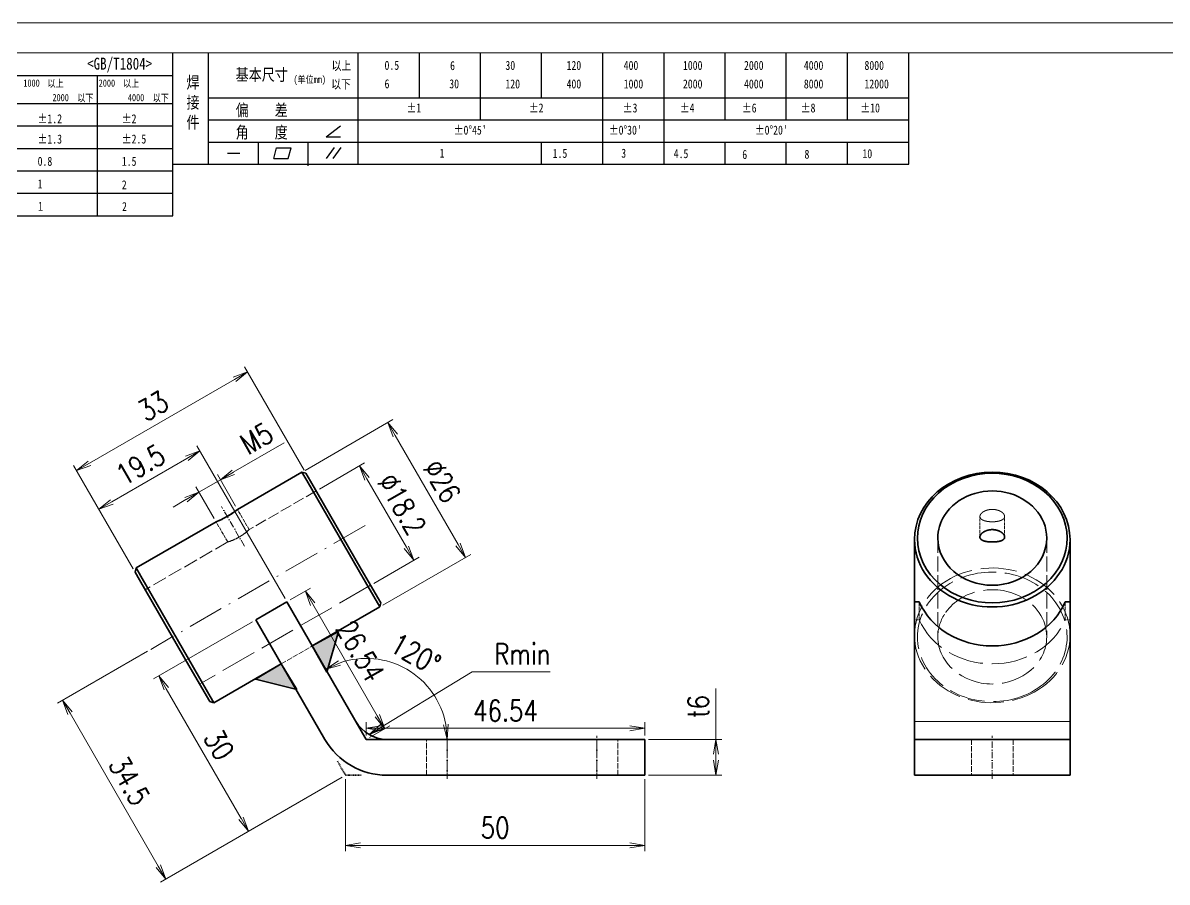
# Model space of a CAD drawing. Header units: millimetres. Extents: x 1333 to 359964, y -52803 to -5704.
# Drawn here: x 170774.7 to 170965.9, y -26248.1 to -26104.5 of the extents above; entities that cross this region are included whole.
import ezdxf

# ---------------------------------------------------------------- set-up
doc = ezdxf.new("R2010")
doc.units = ezdxf.units.MM
doc.header["$LTSCALE"] = 0.5
for name, pattern in [('AM_ISO02W050x2', [3.75, 3, -0.75]), ('AM_ISO08W050x2', [9, 6, -0.75, 1.5, -0.75]), ('DASHDOT', [18.5, 12, -3, 0.5, -3]), ('DASHED', [15, 12, -3]), ('DIVIDE', [1.25, 0.5, -0.25, 0, -0.25, 0, -0.25])]:
    doc.linetypes.add(name, pattern=pattern)
for name, color, linetype, lineweight in [('中心线', 2, 'AM_ISO08W050x2', 18), ('图框', 7, 'Continuous', 18), ('标注线', 3, 'Continuous', 18), ('粗实线', 7, 'Continuous', 35), ('虚线', 1, 'AM_ISO02W050x2', 18)]:
    doc.layers.add(name, color=color, linetype=linetype, lineweight=lineweight)
doc.layers.add('图\\M+19E79\\M+195B6\\M+18E9A', color=7, linetype='Continuous')
doc.layers.add('打印-禁用', color=7, linetype='Continuous', lineweight=15, plot=False)
doc.styles.add('DIM', font='romans.shx', dxfattribs={"width": 0.8, "bigfont": 'bigfont.shx'})
doc.styles.add('国标', font='simfang.ttf', dxfattribs={"width": 0.8})
doc.dimstyles.new('DEH 1-1', dxfattribs={"dimtxt": 3.5, "dimasz": 2.5, "dimexe": 1, "dimexo": 0.625, "dimgap": 1.2, "dimtad": 1, "dimtoh": 1, "dimdsep": 46, "dimtxsty": 'DIM', "dimblk": 'OPEN', "dimcen": 0, "dimclrd": 8, "dimclre": 8, "dimclrt": 2, "dimazin": 2, "dimtfac": 0.5, "dimtmove": 0, "dimatfit": 3, "dimldrblk": 'OPEN', "dimfxl": 0, "dimtolj": 2, "dimlwd": 18, "dimlwe": 18, "dimarcsym": 0})
doc.dimstyles.new('DEH 1-1$0', dxfattribs={"dimtxt": 3.5, "dimasz": 2.5, "dimexe": 1, "dimexo": 0.625, "dimgap": 1.2, "dimtad": 1, "dimzin": 9, "dimdsep": 46, "dimtxsty": 'DIM', "dimblk": 'OPEN', "dimcen": 0, "dimclrd": 8, "dimclre": 8, "dimclrt": 2, "dimazin": 2, "dimtfac": 0.5, "dimtmove": 0, "dimatfit": 3, "dimldrblk": 'OPEN', "dimfxl": 0, "dimtolj": 2, "dimlwd": 18, "dimlwe": 18, "dimarcsym": 0})

# ---------------------------------------------------------------- blocks, each defined once
blk = doc.blocks.new('GZDEH零件A3图框V01版')
at = {"layer": '图\\M+19E79\\M+195B6\\M+18E9A', "color": 9}
for p, q in [((2990.09, -1581.67), (2990.09, -1554.46)), ((2996.09, -1573.08), (2996.09, -1554.46)), ((3021.09, -1561.98), (3021.09, -1554.46)), ((3031.31, -1561.98), (3031.31, -1554.46)), ((3041.53, -1561.98), (3041.53, -1554.46)), ((3051.75, -1561.98), (3051.75, -1554.46)), ((3061.98, -1561.98), (3061.98, -1554.46)), ((3072.2, -1561.98), (3072.2, -1554.46)), ((3082.42, -1561.98), (3082.42, -1554.46)), ((3092.64, -1561.98), (3092.64, -1554.46)), ((3102.86, -1561.98), (3102.86, -1554.46)), ((3113.09, -1573.08), (3113.09, -1554.46)), ((2899.37, -1558.24), (2990.09, -1558.24)), ((2977.49, -1581.67), (2977.49, -1558.24)), ((2996.09, -1561.98), (3113.09, -1561.98)), ((3021.09, -1573.08), (3021.09, -1561.98)), ((3041.53, -1565.68), (3041.53, -1561.98)), ((3061.98, -1573.08), (3061.98, -1561.98)), ((3072.2, -1573.08), (3072.2, -1561.98)), ((3082.42, -1565.68), (3082.42, -1561.98)), ((3092.64, -1565.68), (3092.64, -1561.98)), ((3102.86, -1565.68), (3102.86, -1561.98)), ((2882.49, -1562.92), (2990.09, -1562.92)), ((2996.09, -1565.68), (3113.09, -1565.68)), ((2882.49, -1566.67), (2990.09, -1566.67)), ((3015.75, -1568.51), (3018.15, -1566.66)), ((2996.09, -1569.38), (3113.09, -1569.38)), ((3004.42, -1573.08), (3004.42, -1569.38)), ((3012.75, -1573.08), (3012.75, -1569.38)), ((3015.75, -1568.51), (3018.15, -1568.51)), ((3051.75, -1573.08), (3051.75, -1569.38)), ((3082.42, -1573.08), (3082.42, -1569.48)), ((3092.64, -1573.08), (3092.64, -1569.38)), ((3102.86, -1573.08), (3102.86, -1569.38)), ((2882.49, -1570.42), (2990.09, -1570.42)), ((2999.26, -1571.23), (3001.32, -1571.23)), ((3006.97, -1572.12), (3007.45, -1570.33)), ((3007.45, -1570.33), (3009.86, -1570.33)), ((3009.39, -1572.12), (3009.86, -1570.33)), ((3015.81, -1572.12), (3017.15, -1570.26)), ((3016.89, -1572.12), (3018.23, -1570.26)), ((2990.09, -1573.08), (3113.09, -1573.08)), ((3006.97, -1572.12), (3009.39, -1572.12)), ((3012.75, -1573.33), (3012.75, -1573.08)), ((2882.49, -1574.17), (2990.09, -1574.17)), ((2882.49, -1577.92), (2990.09, -1577.92)), ((2882.49, -1581.67), (2990.09, -1581.67))]:
    blk.add_line(p, q, dxfattribs=at)
at = {"layer": '图框', "linetype": 'Continuous'}
blk.add_line((3272.49, -1554.46), (2882.49, -1554.46), dxfattribs=at)
at = {"layer": '打印-禁用', "linetype": 'Continuous'}
blk.add_line((3277.49, -1549.46), (2857.49, -1549.46), dxfattribs=at)
at = {"layer": '图\\M+19E79\\M+195B6\\M+18E9A', "color": 9, "style": '国标', "width": 0.8}
for s, height, p in [('<GB/T1804>', 2, (2975.78, -1557.27)), ('以上', 1.5, (3016.64, -1557.33)), ('0.5', 1.5, (3025.49, -1557.3)), ('6', 1.5, (3036.45, -1557.34)), ('30', 1.5, (3045.69, -1557.31)), ('120', 1.5, (3055.91, -1557.31)), ('400', 1.5, (3065.46, -1557.31)), ('1000', 1.5, (3075.36, -1557.31)), ('2000', 1.5, (3085.57, -1557.31)), ('4000', 1.5, (3095.57, -1557.31)), ('8000', 1.5, (3105.7, -1557.31)), ('基本尺寸', 2, (3000.6, -1559.1)), ('以下', 1.5, (3016.58, -1560.43)), ('6', 1.5, (3025.49, -1560.38)), ('30', 1.5, (3036.31, -1560.39)), ('120', 1.5, (3045.69, -1560.41)), ('400', 1.5, (3055.91, -1560.41)), ('1000', 1.5, (3065.46, -1560.41)), ('2000', 1.5, (3075.36, -1560.41)), ('4000', 1.5, (3085.57, -1560.41)), ('8000', 1.5, (3095.57, -1560.41)), ('12000', 1.5, (3105.7, -1560.41)), ('偏    差', 2, (3000.6, -1565.04)), ('±1', 1.5, (3029.16, -1564.42)), ('±2', 1.5, (3049.61, -1564.42)), ('±3', 1.5, (3065.3, -1564.42)), ('±4', 1.5, (3074.85, -1564.42)), ('±6', 1.5, (3085.22, -1564.42)), ('±8', 1.5, (3095.06, -1564.42)), ('±10', 1.5, (3105.02, -1564.42)), ('±1.2', 1.5, (2967.51, -1566.23)), ('±2', 1.5, (2981.58, -1566.23)), ('±1.3', 1.5, (2967.51, -1569.62)), ('±2.5', 1.5, (2981.58, -1569.61)), ('角    度', 2, (3000.6, -1568.74)), ("±0%%D45'", 1.5, (3037.06, -1568.12)), ("±0%%D30'", 1.5, (3062.98, -1568.12)), ("±0%%D20'", 1.5, (3087.38, -1568.12)), ('0.8', 1.5, (2967.51, -1573.33)), ('1.5', 1.5, (2981.58, -1573.34)), ('1', 1.5, (3034.69, -1571.98)), ('1.5', 1.5, (3053.59, -1572.01)), ('3', 1.5, (3065.05, -1571.98)), ('4.5', 1.5, (3073.82, -1572.05)), ('6', 1.5, (3085.28, -1572.19)), ('8', 1.5, (3095.68, -1572.15)), ('10', 1.5, (3105.36, -1572.06)), ('1', 1.5, (2967.51, -1577.12)), ('2', 1.5, (2981.58, -1577.26)), ('1', 1.5, (2967.59, -1580.86)), ('2', 1.5, (2981.62, -1580.89))]:
    blk.add_text(s, height=height, dxfattribs=at).set_placement(p)
at = {"layer": '图\\M+19E79\\M+195B6\\M+18E9A', "color": 9, "lineweight": 15, "style": '国标', "width": 0.8}
for s, p in [('(单位mm)', (3010.27, -1559.51)), ('1000', (2965.12, -1560.11)), ('以上', (2969.16, -1560.16)), ('2000', (2977.72, -1560.11)), ('以上', (2981.8, -1560.16)), ('2000', (2969.99, -1562.54)), ('以下', (2974.14, -1562.59)), ('4000', (2982.59, -1562.54)), ('以下', (2986.74, -1562.59))]:
    blk.add_text(s, height=1.2, dxfattribs=at).set_placement(p)
at = {"layer": '图\\M+19E79\\M+195B6\\M+18E9A', "color": 9, "insert": (2992.39, -1558.41), "char_height": 2, "width": 3.1877, "attachment_point": 1, "style": '国标'}
blk.add_mtext('焊\\P接\\P件', dxfattribs=at)
blk = doc.blocks.new('DEH A3')
at = {"layer": '图框'}
blk.add_blockref('GZDEH零件A3图框V01版', (-2857.49, 1846.46), dxfattribs=at)
blk = doc.blocks.new('_Open')
at = {"color": 0, "linetype": 'ByBlock', "lineweight": -2}
for p, q in [((-1, 0.167), (0, 0)), ((-1, -0.167), (0, 0)), ((0, 0), (-1, 0))]:
    blk.add_line(p, q, dxfattribs=at)
blk = doc.blocks.new('*D200')
at = {"layer": 'Defpoints', "color": 0, "transparency": 16777216}
for p in [(170828.62, -26230.25), (170878.62, -26230.25), (170878.62, -26241.96)]:
    blk.add_point(p, dxfattribs=at)
at = {"layer": '标注线', "color": 8, "lineweight": 18, "transparency": 16777216}
for p, q in [((170828.62, -26230.88), (170828.62, -26242.96)), ((170878.62, -26230.88), (170878.62, -26242.96)), ((170831.12, -26241.96), (170876.12, -26241.96))]:
    blk.add_line(p, q, dxfattribs=at)
at = {"layer": '标注线', "color": 8, "lineweight": 18, "transparency": 16777216, "xscale": 2.5, "yscale": 2.5, "zscale": 2.5, "rotation": 180}
blk.add_blockref('_Open', (170828.62, -26241.96), dxfattribs=at)
at = {"layer": '标注线', "color": 8, "lineweight": 18, "transparency": 16777216, "xscale": 2.5, "yscale": 2.5, "zscale": 2.5}
blk.add_blockref('_Open', (170878.62, -26241.96), dxfattribs=at)
at = {"layer": '标注线', "color": 2, "transparency": 16777216, "insert": (170853.62, -26239.01), "char_height": 3.5, "attachment_point": 5, "style": 'DIM'}
blk.add_mtext('\\A2;50', dxfattribs=at)
blk = doc.blocks.new('*D201')
at = {"layer": 'Defpoints', "color": 0, "transparency": 16777216}
for p in [(170878.62, -26224.25), (170890.52, -26224.25), (170878.62, -26230.25)]:
    blk.add_point(p, dxfattribs=at)
at = {"layer": '标注线', "color": 8, "lineweight": 18, "transparency": 16777216}
for p, q in [((170890.52, -26224.25), (170890.52, -26215.75)), ((170879.25, -26224.25), (170891.52, -26224.25)), ((170890.52, -26227.75), (170890.52, -26226.75)), ((170879.25, -26230.25), (170891.52, -26230.25))]:
    blk.add_line(p, q, dxfattribs=at)
at = {"layer": '标注线', "color": 8, "lineweight": 18, "transparency": 16777216, "xscale": 2.5, "yscale": 2.5, "zscale": 2.5}
for p, rotation in [((170890.52, -26224.25), 90), ((170890.52, -26230.25), 270)]:
    blk.add_blockref('_Open', p, dxfattribs=dict(at, rotation=rotation))
at = {"layer": '标注线', "color": 2, "transparency": 16777216, "insert": (170887.57, -26218.75), "char_height": 3.5, "attachment_point": 5, "rotation": 90, "style": 'DIM'}
blk.add_mtext('\\A2;t6', dxfattribs=at)
blk = doc.blocks.new('*D202')
at = {"layer": 'Defpoints', "color": 0, "transparency": 16777216}
for p in [(170813.62, -26204.27), (170828.62, -26230.25), (170812.41, -26239.61)]:
    blk.add_point(p, dxfattribs=at)
at = {"layer": '标注线', "color": 8, "lineweight": 18, "transparency": 16777216}
for p, q in [((170813.08, -26204.59), (170796.55, -26214.13)), ((170798.66, -26215.8), (170811.16, -26237.45)), ((170828.08, -26230.57), (170811.55, -26240.11))]:
    blk.add_line(p, q, dxfattribs=at)
at = {"layer": '标注线', "color": 8, "lineweight": 18, "transparency": 16777216, "xscale": 2.5, "yscale": 2.5, "zscale": 2.5}
for p, rotation in [((170797.41, -26213.63), 119.9999970793733), ((170812.41, -26239.61), 299.9999970793734)]:
    blk.add_blockref('_Open', p, dxfattribs=dict(at, rotation=rotation))
at = {"layer": '标注线', "color": 2, "transparency": 16777216, "insert": (170807.47, -26225.15), "char_height": 3.5, "attachment_point": 5, "rotation": 300, "style": 'DIM'}
blk.add_mtext('\\A2;30', dxfattribs=at)
blk = doc.blocks.new('*D203')
at = {"layer": 'Defpoints', "color": 0, "transparency": 16777216}
for p in [(170818.82, -26201.27), (170842.44, -26215.56), (170830.35, -26221.25), (170835.55, -26224.25), (170878.62, -26224.25)]:
    blk.add_point(p, dxfattribs=at)
at = {"layer": '标注线', "color": 8, "lineweight": 18, "transparency": 16777216}
blk.add_arc((170832.09, -26224.25), 13.52, 10.6086, 109.3914, dxfattribs=at)
at = {"layer": '标注线', "color": 8, "lineweight": 18, "transparency": 16777216, "xscale": 2.5, "yscale": 2.5, "zscale": 2.5}
for p, rotation in [((170825.33, -26212.54), 204.6956796235806), ((170845.61, -26224.25), 275.3043138900802)]:
    blk.add_blockref('_Open', p, dxfattribs=dict(at, rotation=rotation))
at = {"layer": '标注线', "color": 2, "transparency": 16777216, "insert": (170840.32, -26209.99), "char_height": 3.5, "attachment_point": 5, "rotation": 330, "style": 'DIM'}
blk.add_mtext('\\A2;120\\M+1818B', dxfattribs=at)
blk = doc.blocks.new('*D204')
at = {"layer": 'Defpoints', "color": 0, "transparency": 16777216}
for p in [(170787.38, -26185.82), (170793.43, -26196.3), (170818.82, -26201.27)]:
    blk.add_point(p, dxfattribs=at)
at = {"layer": '标注线', "color": 8, "lineweight": 18, "transparency": 16777216}
for p, q in [((170818.51, -26200.73), (170803.77, -26175.21)), ((170802.1, -26177.32), (170789.55, -26184.57)), ((170793.12, -26195.76), (170786.88, -26184.96))]:
    blk.add_line(p, q, dxfattribs=at)
at = {"layer": '标注线', "color": 8, "lineweight": 18, "transparency": 16777216, "xscale": 2.5, "yscale": 2.5, "zscale": 2.5}
for p, rotation in [((170804.27, -26176.07), 30.0000000000624), ((170787.38, -26185.82), 210.0000000000624)]:
    blk.add_blockref('_Open', p, dxfattribs=dict(at, rotation=rotation))
at = {"layer": '标注线', "color": 2, "transparency": 16777216, "insert": (170794.35, -26178.39), "char_height": 3.5, "attachment_point": 5, "rotation": 30, "style": 'DIM'}
blk.add_mtext('\\A2;19.5', dxfattribs=at)
blk = doc.blocks.new('*D205')
at = {"layer": 'Defpoints', "color": 0, "transparency": 16777216}
for p in [(170812.23, -26162.86), (170822.01, -26179.8), (170793.43, -26196.3)]:
    blk.add_point(p, dxfattribs=at)
at = {"layer": '标注线', "color": 8, "lineweight": 18, "transparency": 16777216}
for p, q in [((170821.7, -26179.26), (170811.73, -26162)), ((170785.82, -26178.11), (170810.07, -26164.11)), ((170793.12, -26195.76), (170783.15, -26178.5))]:
    blk.add_line(p, q, dxfattribs=at)
at = {"layer": '标注线', "color": 8, "lineweight": 18, "transparency": 16777216, "xscale": 2.5, "yscale": 2.5, "zscale": 2.5}
for p, rotation in [((170812.23, -26162.86), 30.00000000006241), ((170783.65, -26179.36), 210.0000000000624)]:
    blk.add_blockref('_Open', p, dxfattribs=dict(at, rotation=rotation))
at = {"layer": '标注线', "color": 2, "transparency": 16777216, "insert": (170796.47, -26168.56), "char_height": 3.5, "attachment_point": 5, "rotation": 30, "style": 'DIM'}
blk.add_mtext('\\A2;33', dxfattribs=at)
blk = doc.blocks.new('*D206')
at = {"layer": 'Defpoints', "color": 0, "transparency": 16777216}
for p in [(170807.7, -26180.88), (170810.56, -26185.83), (170806.98, -26187.9)]:
    blk.add_point(p, dxfattribs=at)
at = {"layer": '标注线', "color": 8, "lineweight": 18, "transparency": 16777216}
for p, q in [((170809.86, -26179.63), (170818.38, -26174.71)), ((170810.25, -26185.29), (170807.2, -26180.01)), ((170806.67, -26187.36), (170803.62, -26182.08)), ((170804.12, -26182.94), (170807.7, -26180.88)), ((170801.95, -26184.19), (170799.79, -26185.44))]:
    blk.add_line(p, q, dxfattribs=at)
at = {"layer": '标注线', "color": 8, "lineweight": 18, "transparency": 16777216, "xscale": 2.5, "yscale": 2.5, "zscale": 2.5}
for p, rotation in [((170807.7, -26180.88), 210.0000000000624), ((170804.12, -26182.94), 30.0000000000624)]:
    blk.add_blockref('_Open', p, dxfattribs=dict(at, rotation=rotation))
at = {"layer": '标注线', "color": 2, "transparency": 16777216, "insert": (170813.73, -26173.99), "char_height": 3.5, "attachment_point": 5, "rotation": 30, "style": 'DIM'}
blk.add_mtext('\\A2;M5', dxfattribs=at)
blk = doc.blocks.new('*D207')
at = {"layer": 'Defpoints', "color": 0, "transparency": 16777216}
for p in [(170796.07, -26209.21), (170828.62, -26230.25), (170798.57, -26247.6)]:
    blk.add_point(p, dxfattribs=at)
at = {"layer": '标注线', "color": 8, "lineweight": 18, "transparency": 16777216}
for p, q in [((170795.52, -26209.53), (170780.46, -26218.22)), ((170782.57, -26219.89), (170797.32, -26245.44)), ((170828.08, -26230.57), (170797.71, -26248.1))]:
    blk.add_line(p, q, dxfattribs=at)
at = {"layer": '标注线', "color": 8, "lineweight": 18, "transparency": 16777216, "xscale": 2.5, "yscale": 2.5, "zscale": 2.5}
for p, rotation in [((170781.32, -26217.72), 120.0000000000625), ((170798.57, -26247.6), 300.0000000000625)]:
    blk.add_blockref('_Open', p, dxfattribs=dict(at, rotation=rotation))
at = {"layer": '标注线', "color": 2, "transparency": 16777216, "insert": (170792.5, -26231.19), "char_height": 3.5, "attachment_point": 5, "rotation": 300, "style": 'DIM'}
blk.add_mtext('\\A2;34.5', dxfattribs=at)
blk = doc.blocks.new('*D208')
at = {"layer": 'Defpoints', "color": 0, "transparency": 16777216}
for p in [(170835.67, -26171.33), (170821.33, -26179.62), (170834.33, -26202.13)]:
    blk.add_point(p, dxfattribs=at)
at = {"layer": '标注线', "color": 8, "lineweight": 18, "transparency": 16777216}
for p, q in [((170821.87, -26179.31), (170836.54, -26170.83)), ((170847.42, -26191.69), (170836.92, -26173.5)), ((170834.87, -26201.82), (170849.54, -26193.35))]:
    blk.add_line(p, q, dxfattribs=at)
at = {"layer": '标注线', "color": 8, "lineweight": 18, "transparency": 16777216, "xscale": 2.5, "yscale": 2.5, "zscale": 2.5}
for p, rotation in [((170835.67, -26171.33), 120.0000000000625), ((170848.67, -26193.85), 300.0000000000625)]:
    blk.add_blockref('_Open', p, dxfattribs=dict(at, rotation=rotation))
at = {"layer": '标注线', "color": 2, "transparency": 16777216, "insert": (170844.73, -26181.12), "char_height": 3.5, "attachment_point": 5, "rotation": 300, "style": 'DIM'}
blk.add_mtext('\\A2;%%c26', dxfattribs=at)
blk = doc.blocks.new('*D209')
at = {"layer": 'Defpoints', "color": 0, "transparency": 16777216}
for p in [(170830.94, -26178.57), (170823.71, -26182.75), (170832.81, -26198.51)]:
    blk.add_point(p, dxfattribs=at)
at = {"layer": '标注线', "color": 8, "lineweight": 18, "transparency": 16777216}
for p, q in [((170824.25, -26182.43), (170831.8, -26178.07)), ((170838.79, -26192.17), (170832.19, -26180.74)), ((170833.35, -26198.19), (170840.9, -26193.83))]:
    blk.add_line(p, q, dxfattribs=at)
at = {"layer": '标注线', "color": 8, "lineweight": 18, "transparency": 16777216, "xscale": 2.5, "yscale": 2.5, "zscale": 2.5}
for p, rotation in [((170830.94, -26178.57), 120.0000000000625), ((170840.04, -26194.33), 300.0000000000625)]:
    blk.add_blockref('_Open', p, dxfattribs=dict(at, rotation=rotation))
at = {"layer": '标注线', "color": 2, "transparency": 16777216, "insert": (170838.04, -26184.98), "char_height": 3.5, "attachment_point": 5, "rotation": 300, "style": 'DIM'}
blk.add_mtext('\\A2;%%c18.2', dxfattribs=at)
blk = doc.blocks.new('WELDING_5')
at = {"layer": '粗实线'}
blk.add_hatch(color=256, dxfattribs=at).paths.add_polyline_path([(0, 5), (0, 0), (5, 0)])
for q in [(0, 5), (5, 0)]:
    blk.add_line((0, 0), q, dxfattribs=at)
blk.add_lwpolyline([(0, 5), (5, 0)], dxfattribs=at)
blk = doc.blocks.new('*D484')
at = {"layer": 'Defpoints', "color": 0, "transparency": 16777216}
for p in [(170878.62, -26222.4), (170832.09, -26224.25), (170878.62, -26224.25)]:
    blk.add_point(p, dxfattribs=at)
at = {"layer": '标注线', "color": 8, "lineweight": 18, "transparency": 16777216}
for p, q in [((170832.09, -26223.63), (170832.09, -26221.4)), ((170834.59, -26222.4), (170876.12, -26222.4)), ((170878.62, -26223.63), (170878.62, -26221.4))]:
    blk.add_line(p, q, dxfattribs=at)
at = {"layer": '标注线', "color": 8, "lineweight": 18, "transparency": 16777216, "xscale": 2.5, "yscale": 2.5, "zscale": 2.5, "rotation": 180}
blk.add_blockref('_Open', (170832.09, -26222.4), dxfattribs=at)
at = {"layer": '标注线', "color": 8, "lineweight": 18, "transparency": 16777216, "xscale": 2.5, "yscale": 2.5, "zscale": 2.5}
blk.add_blockref('_Open', (170878.62, -26222.4), dxfattribs=at)
at = {"layer": '标注线', "color": 2, "transparency": 16777216, "insert": (170855.35, -26219.45), "char_height": 3.5, "attachment_point": 5, "style": 'DIM'}
blk.add_mtext('\\A2;46.54', dxfattribs=at)
blk = doc.blocks.new('*D485')
at = {"layer": 'Defpoints', "color": 0, "transparency": 16777216}
for p in [(170821.9, -26199.49), (170818.82, -26201.27), (170832.09, -26224.25)]:
    blk.add_point(p, dxfattribs=at)
at = {"layer": '标注线', "color": 8, "lineweight": 18, "transparency": 16777216}
for p, q in [((170819.36, -26200.96), (170822.77, -26198.99)), ((170833.92, -26220.31), (170823.15, -26201.66)), ((170832.63, -26223.94), (170836.03, -26221.97))]:
    blk.add_line(p, q, dxfattribs=at)
at = {"layer": '标注线', "color": 8, "lineweight": 18, "transparency": 16777216, "xscale": 2.5, "yscale": 2.5, "zscale": 2.5}
for p, rotation in [((170821.9, -26199.49), 119.9999970706537), ((170835.17, -26222.47), 299.9999970706538)]:
    blk.add_blockref('_Open', p, dxfattribs=dict(at, rotation=rotation))
at = {"layer": '标注线', "color": 2, "transparency": 16777216, "insert": (170831.09, -26209.51), "char_height": 3.5, "attachment_point": 5, "rotation": 300, "style": 'DIM'}
blk.add_mtext('\\A2;26.54', dxfattribs=at)

msp = doc.modelspace()

# ---------------------------------------------------------------- linework, layer by layer
at = {"color": 7, "lineweight": 13}
msp.add_line((170923.71, -26221.254), (170949.71, -26221.254), dxfattribs=at)
at = {"layer": '中心线', "linetype": 'DASHDOT', "lineweight": 13, "ltscale": 0.191242}
msp.add_line((170811.721, -26191.98), (170807.896, -26185.355), dxfattribs=at)
at = {"layer": '中心线', "linetype": 'DASHDOT', "lineweight": 13}
msp.add_line((170831.874, -26188.54), (170796.066, -26209.213), dxfattribs=at)
at = {"layer": '中心线', "linetype": 'DASHDOT', "lineweight": 13, "ltscale": 0.18}
for p, q in [((170845.622, -26230.854), (170845.622, -26223.654)), ((170870.622, -26230.854), (170870.622, -26223.654)), ((170936.71, -26230.854), (170936.71, -26223.654))]:
    msp.add_line(p, q, dxfattribs=at)
at = {"layer": '粗实线', "lineweight": 35, "ltscale": 0.310815}
msp.add_line((170810.559, -26185.834), (170821.326, -26179.618), dxfattribs=at)
at = {"layer": '粗实线', "lineweight": 35, "ltscale": 0.039786}
for p, q in [((170822.122, -26180.996), (170821.326, -26179.618)), ((170794.409, -26196.996), (170793.614, -26195.618))]:
    msp.add_line(p, q, dxfattribs=at)
at = {"layer": '粗实线', "lineweight": 35, "ltscale": 0.017678}
for p, q in [((170822.009, -26179.801), (170821.326, -26179.618)), ((170793.431, -26196.301), (170793.614, -26195.618))]:
    msp.add_line(p, q, dxfattribs=at)
at = {"layer": '粗实线', "lineweight": 35, "ltscale": 0.038254}
for p, q in [((170822.009, -26179.801), (170822.775, -26181.126)), ((170793.431, -26196.301), (170794.196, -26197.626))]:
    msp.add_line(p, q, dxfattribs=at)
at = {"layer": '粗实线', "lineweight": 35, "ltscale": 0.441028}
for p, q in [((170830.943, -26196.274), (170822.122, -26180.996)), ((170803.23, -26212.274), (170794.409, -26196.996))]:
    msp.add_line(p, q, dxfattribs=at)
at = {"layer": '粗实线', "lineweight": 35, "ltscale": 0.424065}
for p, q in [((170822.775, -26181.126), (170831.256, -26195.816)), ((170794.196, -26197.626), (170802.677, -26212.316))]:
    msp.add_line(p, q, dxfattribs=at)
at = {"layer": '粗实线', "lineweight": 35, "ltscale": 0.000535546}
msp.add_line((170810.359, -26185.994), (170810.342, -26186.007), dxfattribs=at)
at = {"layer": '粗实线', "lineweight": 35, "ltscale": 0.385835}
msp.add_line((170793.614, -26195.618), (170806.979, -26187.901), dxfattribs=at)
at = {"layer": '粗实线', "lineweight": 35, "ltscale": 0.006396}
msp.add_line((170806.979, -26187.901), (170807.217, -26187.808), dxfattribs=at)
at = {"layer": '粗实线', "lineweight": 35, "ltscale": 0.4}
msp.add_line((170923.71, -26206.877), (170923.71, -26190.877), dxfattribs=at)
at = {"layer": '粗实线', "lineweight": 35, "ltscale": 0.259931}
msp.add_line((170949.71, -26201.273), (170949.71, -26190.876), dxfattribs=at)
at = {"layer": '粗实线', "lineweight": 35, "ltscale": 0.169187}
for p, q in [((170834.326, -26202.135), (170830.943, -26196.274)), ((170806.614, -26218.135), (170803.23, -26212.274))]:
    msp.add_line(p, q, dxfattribs=at)
at = {"layer": '粗实线', "lineweight": 35, "ltscale": 0.162682}
for p, q in [((170831.256, -26195.816), (170834.509, -26201.452)), ((170802.677, -26212.316), (170805.931, -26217.952))]:
    msp.add_line(p, q, dxfattribs=at)
at = {"layer": '粗实线', "lineweight": 35, "ltscale": 0.15}
for p, q in [((170813.622, -26204.273), (170818.818, -26201.273)), ((170878.622, -26224.254), (170878.622, -26230.254)), ((170923.71, -26224.254), (170923.71, -26230.254)), ((170949.71, -26224.254), (170949.71, -26230.254))]:
    msp.add_line(p, q, dxfattribs=at)
at = {"layer": '粗实线', "lineweight": 35}
for p, q in [((170832.086, -26224.254), (170818.818, -26201.273)), ((170825.158, -26224.254), (170813.622, -26204.273)), ((170832.086, -26224.254), (170878.622, -26224.254)), ((170949.71, -26224.254), (170923.71, -26224.254)), ((170878.622, -26230.254), (170835.55, -26230.254)), ((170949.71, -26230.254), (170923.71, -26230.254))]:
    msp.add_line(p, q, dxfattribs=at)
at = {"layer": '粗实线', "lineweight": 35, "ltscale": 0.017676}
for p, q in [((170834.509, -26201.452), (170834.326, -26202.135)), ((170805.931, -26217.952), (170806.614, -26218.135))]:
    msp.add_line(p, q, dxfattribs=at)
at = {"layer": '粗实线', "lineweight": 35, "ltscale": 0.020094}
for p, q in [((170923.71, -26201.273), (170924.513, -26201.273)), ((170948.906, -26201.273), (170949.71, -26201.273))]:
    msp.add_line(p, q, dxfattribs=at)
at = {"layer": '粗实线', "lineweight": 35, "ltscale": 0.499519}
for p, q in [((170923.71, -26221.254), (170923.71, -26201.273)), ((170949.71, -26201.273), (170949.71, -26221.254))]:
    msp.add_line(p, q, dxfattribs=at)
at = {"layer": '粗实线', "lineweight": 35, "ltscale": 0.32499}
msp.add_line((170823.068, -26208.635), (170834.326, -26202.135), dxfattribs=at)
at = {"layer": '粗实线', "lineweight": 35, "ltscale": 0.32501}
msp.add_line((170806.614, -26218.135), (170817.872, -26211.635), dxfattribs=at)
at = {"layer": '粗实线', "lineweight": 35, "ltscale": 0.075}
for p, q in [((170923.71, -26224.254), (170923.71, -26221.254)), ((170949.71, -26224.254), (170949.71, -26221.254))]:
    msp.add_line(p, q, dxfattribs=at)
at = {"layer": '粗实线', "color": 2, "linetype": 'DIVIDE', "ltscale": 0.508}
for p, q in [((170827.271, -26227.914), (170828.622, -26230.254)), ((170828.622, -26230.254), (170831.324, -26230.254))]:
    msp.add_line(p, q, dxfattribs=at)
at = {"layer": '粗实线', "lineweight": 35}
for centre, radius, start, end in [((170802.068, -26175.366), 13.479, 304.43826, 309.04497), ((170802.366, -26175.775), 12.974, 291.95841, 304.37657), ((170802.103, -26175.184), 13.621, 292.08403, 295.35861), ((170802.296, -26175.674), 13.096, 300.08814, 304.51803), ((170835.55, -26218.254), 6, 210, 270), ((170835.55, -26218.254), 12, 210, 270)]:
    msp.add_arc(centre, radius, start, end, dxfattribs=at)
for centre, major_axis, start_param, end_param in [((170936.71, -26190.626), (12.5, 0), 3.6415927, 9.924778), ((170936.71, -26190.876), (13, 0), 0.0000291, 3.1416217), ((170936.71, -26190.626), (9.1, 0), 6.2831562, 8.924778), ((170936.71, -26190.626), (9.1, 0), 2.6415927, 3.1415636), ((170936.71, -26190.876), (13, 0), 3.1416217, 6.2832144), ((170936.71, -26190.626), (9.1, 0), 3.1415636, 6.2831562), ((170936.71, -26197.376), (13, 0), 3.495061, 5.9297169)]:
    msp.add_ellipse(centre, major_axis=major_axis, ratio=0.8660254, start_param=start_param, end_param=end_param, dxfattribs=at)
for points in [[(170934.643, -26190.451), (170934.643, -26190.346), (170934.67, -26190.235), (170934.723, -26190.123), (170934.8, -26190.013), (170934.896, -26189.908)], [(170938.777, -26190.451), (170938.777, -26190.555), (170938.751, -26190.655), (170938.698, -26190.746), (170938.621, -26190.827), (170938.523, -26190.899)]]:
    msp.add_open_spline(points, degree=5, dxfattribs=at)
for points, knots in [([(170934.896, -26189.908), (170935.057, -26189.732), (170935.274, -26189.57), (170935.532, -26189.434), (170936.115, -26189.229), (170936.759, -26189.185), (170937.09, -26189.209), (170937.409, -26189.278), (170937.701, -26189.385)], [0, 0, 0, 0, 0, 0, 2.7357577, 2.7357577, 2.7357577, 5.6120244, 5.6120244, 5.6120244, 5.6120244, 5.6120244, 5.6120244]), ([(170937.701, -26189.385), (170937.963, -26189.482), (170938.203, -26189.609), (170938.411, -26189.763), (170938.635, -26190.001), (170938.745, -26190.248), (170938.766, -26190.317), (170938.776, -26190.385), (170938.777, -26190.451)], [0, 0, 0, 0, 0, 0, 2.5928057, 2.5928057, 2.5928057, 3.6118979, 3.6118979, 3.6118979, 3.6118979, 3.6118979, 3.6118979]), ([(170935.719, -26191.199), (170935.459, -26191.153), (170935.22, -26191.089), (170935.008, -26191.002), (170934.782, -26190.843), (170934.674, -26190.641), (170934.653, -26190.58), (170934.643, -26190.517), (170934.643, -26190.451)], [0, 0, 0, 0, 0, 0, 2.530033, 2.530033, 2.530033, 3.5342096, 3.5342096, 3.5342096, 3.5342096, 3.5342096, 3.5342096]), ([(170938.523, -26190.899), (170938.327, -26191.044), (170938.05, -26191.15), (170937.711, -26191.217), (170937.102, -26191.286), (170936.469, -26191.282), (170936.208, -26191.268), (170935.955, -26191.241), (170935.719, -26191.199)], [0, 0, 0, 0, 0, 0, 3.229915, 3.229915, 3.229915, 5.5327071, 5.5327071, 5.5327071, 5.5327071, 5.5327071, 5.5327071])]:
    msp.add_open_spline(points, degree=5, knots=knots, dxfattribs=at)
at = {"layer": '虚线', "linetype": 'DASHED', "lineweight": 13, "ltscale": 0.169187}
for p, q in [((170824.71, -26185.479), (170821.326, -26179.618)), ((170796.997, -26201.479), (170793.614, -26195.618))]:
    msp.add_line(p, q, dxfattribs=at)
at = {"layer": '虚线', "linetype": 'DASHED', "lineweight": 13, "ltscale": 0.323315}
msp.add_line((170823.709, -26182.746), (170812.509, -26189.212), dxfattribs=at)
at = {"layer": '虚线', "linetype": 'DASHED', "lineweight": 13, "ltscale": 0.097501}
for p, q in [((170812.509, -26189.212), (170810.559, -26185.834)), ((170808.929, -26191.279), (170806.979, -26187.901))]:
    msp.add_line(p, q, dxfattribs=at)
at = {"layer": '虚线', "linetype": 'DASHED', "lineweight": 13, "ltscale": 0.441028}
for p, q in [((170833.531, -26200.757), (170824.71, -26185.479)), ((170805.818, -26216.757), (170796.997, -26201.479))]:
    msp.add_line(p, q, dxfattribs=at)
at = {"layer": '虚线', "linetype": 'DASHED', "lineweight": 13, "ltscale": 0.006563}
msp.add_line((170807.224, -26187.805), (170806.979, -26187.901), dxfattribs=at)
at = {"layer": '虚线', "linetype": 'DASHED', "lineweight": 13, "ltscale": 0.001071}
msp.add_line((170807.975, -26187.474), (170807.936, -26187.492), dxfattribs=at)
at = {"layer": '虚线', "linetype": 'DASHED', "lineweight": 13, "ltscale": 0.086006}
msp.add_line((170934.643, -26190.451), (170934.643, -26187.011), dxfattribs=at)
at = {"layer": '虚线', "linetype": 'DASHED', "lineweight": 13, "ltscale": 0.086007}
msp.add_line((170938.777, -26190.451), (170938.777, -26187.011), dxfattribs=at)
at = {"layer": '虚线', "linetype": 'DASHED', "lineweight": 13, "ltscale": 0.398335}
msp.add_line((170808.929, -26191.279), (170795.131, -26199.246), dxfattribs=at)
at = {"layer": '虚线', "linetype": 'DASHED', "lineweight": 13, "ltscale": 0.4125}
for p, q in [((170927.61, -26190.626), (170927.61, -26207.126)), ((170945.81, -26190.627), (170945.81, -26207.127))]:
    msp.add_line(p, q, dxfattribs=at)
at = {"layer": '虚线', "linetype": 'DASHED', "lineweight": 13}
for p, q in [((170832.809, -26198.507), (170804.231, -26215.007)), ((170949.71, -26224.254), (170923.71, -26224.254))]:
    msp.add_line(p, q, dxfattribs=at)
at = {"layer": '虚线', "linetype": 'DASHED', "lineweight": 13, "ltscale": 0.039786}
for p, q in [((170834.326, -26202.135), (170833.531, -26200.757)), ((170806.614, -26218.135), (170805.818, -26216.757))]:
    msp.add_line(p, q, dxfattribs=at)
at = {"layer": '虚线', "linetype": 'DASHED', "lineweight": 13, "ltscale": 0.075}
for p, q in [((170924.513, -26204.273), (170924.513, -26201.273)), ((170948.906, -26204.273), (170948.906, -26201.273))]:
    msp.add_line(p, q, dxfattribs=at)
at = {"layer": '虚线', "linetype": 'DASHED', "lineweight": 13, "ltscale": 0.140069}
msp.add_line((170949.71, -26206.876), (170949.71, -26201.273), dxfattribs=at)
at = {"layer": '虚线', "linetype": 'DASHED', "lineweight": 13, "ltscale": 0.020092}
for p, q in [((170923.71, -26204.273), (170924.513, -26204.273)), ((170948.906, -26204.273), (170949.71, -26204.273))]:
    msp.add_line(p, q, dxfattribs=at)
at = {"layer": '虚线', "linetype": 'DASHED', "lineweight": 13, "ltscale": 0.15}
for p, q in [((170817.872, -26211.635), (170823.068, -26208.635)), ((170817.872, -26211.635), (170823.068, -26208.635)), ((170842.122, -26230.254), (170842.122, -26224.254)), ((170845.622, -26224.254), (170845.622, -26230.254)), ((170845.622, -26224.254), (170845.622, -26230.254)), ((170870.622, -26224.254), (170870.622, -26230.254)), ((170870.622, -26224.254), (170870.622, -26230.254)), ((170874.122, -26230.254), (170874.122, -26224.254)), ((170933.21, -26224.254), (170933.21, -26230.254)), ((170940.21, -26224.254), (170940.21, -26230.254))]:
    msp.add_line(p, q, dxfattribs=at)
at = {"layer": '虚线', "linetype": 'DASHED', "lineweight": 13}
for centre, radius, start, end in [((170802.35, -26175.75), 13.003, 304.5112, 307.92714), ((170802.488, -26175.999), 12.719, 295.55493, 300.07184), ((170806.316, -26182.616), 9.046, 288.42728, 306.28363), ((170806.323, -26182.631), 9.03, 293.70006, 311.58926), ((170805.904, -26182.094), 9.711, 306.42175, 312.86469), ((170806.075, -26182.018), 9.691, 287.12814, 293.58431)]:
    msp.add_arc(centre, radius, start, end, dxfattribs=at)
for centre, major_axis, start_param, end_param in [((170936.71, -26207.126), (12.5, 0), 5.212389, 11.4955743), ((170936.71, -26206.876), (13, 0), 0.000022, 2.0707963), ((170936.71, -26206.876), (13, 0), 2.0707963, 3.1416217), ((170936.71, -26207.126), (-9.1, 0), 4.212389, 5.7831853), ((170936.71, -26207.126), (9.1, 0), 6.2831562, 7.3539816), ((170936.71, -26207.126), (9.1, 0), 2.6415927, 3.1415636), ((170936.71, -26200.376), (13, 0), 3.495061, 5.9297169), ((170936.71, -26206.876), (13, 0), 3.1416217, 5.212389), ((170936.71, -26207.126), (9.1, 0), 3.1415636, 6.2831562), ((170936.71, -26206.876), (13, 0), 5.212389, 6.2832073)]:
    msp.add_ellipse(centre, major_axis=major_axis, ratio=0.8660254, start_param=start_param, end_param=end_param, dxfattribs=at)
for points, knots in [([(170934.896, -26186.483), (170935.057, -26186.315), (170935.275, -26186.163), (170935.534, -26186.038), (170936.117, -26185.85), (170936.759, -26185.81), (170937.09, -26185.831), (170937.409, -26185.895), (170937.701, -26185.994)], [0, 0, 0, 0, 0, 0, 2.721234, 2.721234, 2.721234, 5.5892642, 5.5892642, 5.5892642, 5.5892642, 5.5892642, 5.5892642]), ([(170937.701, -26185.994), (170937.962, -26186.083), (170938.202, -26186.201), (170938.411, -26186.345), (170938.636, -26186.571), (170938.745, -26186.81), (170938.766, -26186.878), (170938.777, -26186.945), (170938.777, -26187.011)], [0, 0, 0, 0, 0, 0, 2.5757926, 2.5757926, 2.5757926, 3.5897293, 3.5897293, 3.5897293, 3.5897293, 3.5897293, 3.5897293]), ([(170935.719, -26187.808), (170935.459, -26187.754), (170935.219, -26187.68), (170935.008, -26187.583), (170934.782, -26187.411), (170934.674, -26187.202), (170934.653, -26187.14), (170934.643, -26187.076), (170934.643, -26187.011)], [0, 0, 0, 0, 0, 0, 2.5329427, 2.5329427, 2.5329427, 3.5366386, 3.5366386, 3.5366386, 3.5366386, 3.5366386, 3.5366386]), ([(170938.523, -26187.474), (170938.361, -26187.602), (170938.142, -26187.706), (170937.881, -26187.783), (170937.299, -26187.894), (170936.663, -26187.915), (170936.333, -26187.903), (170936.013, -26187.869), (170935.719, -26187.808)], [0, 0, 0, 0, 0, 0, 2.6771547, 2.6771547, 2.6771547, 5.544498, 5.544498, 5.544498, 5.544498, 5.544498, 5.544498])]:
    msp.add_open_spline(points, degree=5, knots=knots, dxfattribs=at)
for points in [[(170934.643, -26187.011), (170934.643, -26186.906), (170934.669, -26186.797), (170934.723, -26186.688), (170934.799, -26186.582), (170934.896, -26186.483)], [(170938.777, -26187.011), (170938.777, -26187.115), (170938.75, -26187.216), (170938.697, -26187.311), (170938.621, -26187.396), (170938.523, -26187.474)]]:
    msp.add_open_spline(points, degree=5, dxfattribs=at)

# ---------------------------------------------------------------- block references
at = {"layer": '图框'}
msp.add_blockref('DEH A3', (170667.136, -26401.55), dxfattribs=at)
at = {"layer": '粗实线', "xscale": -1, "rotation": 208.9324621297183}
msp.add_blockref('WELDING_5', (170823.068, -26208.635), dxfattribs=at)
at = {"layer": '粗实线', "rotation": 211.078767123182}
msp.add_blockref('WELDING_5', (170817.873, -26211.635), dxfattribs=at)

# ---------------------------------------------------------------- texts
at = {"layer": '标注线', "color": 2, "insert": (170853.465, -26211.752), "char_height": 3.5, "attachment_point": 7, "style": 'DIM'}
msp.add_mtext('Rmin', dxfattribs=at)

# ---------------------------------------------------------------- dimensions: what is measured, and where the dimension line sits
at = {"layer": '标注线'}
for base, p1, p2, angle, picture, middle in [((170812.231, -26162.865), (170793.431, -26196.301), (170822.009, -26179.801), 210, '*D205', (170796.467, -26168.56)), ((170787.381, -26185.822), (170818.818, -26201.273), (170793.431, -26196.301), 210, '*D204', (170794.349, -26178.392)), ((170798.574, -26247.603), (170796.066, -26209.213), (170828.622, -26230.254), 120, '*D207', (170792.504, -26231.189))]:
    dim = msp.add_linear_dim(base=base, p1=p1, p2=p2, angle=angle, dimstyle='DEH 1-1$0', dxfattribs=at)
    dim.commit()
    dim.dimension.update_dxf_attribs({"geometry": picture, "text_midpoint": middle})
for base, p1, p2, angle, text, picture, middle in [((170807.697, -26180.877), (170806.979, -26187.901), (170810.559, -26185.834), 210, 'M5', '*D206', (170813.728, -26173.989)), ((170890.521, -26224.254), (170878.622, -26230.254), (170878.622, -26224.254), 90, 't<>', '*D201', (170887.571, -26218.754))]:
    dim = msp.add_linear_dim(base=base, p1=p1, p2=p2, angle=angle, text=text, dimstyle='DEH 1-1$0', dxfattribs=at)
    dim.commit()
    dim.dimension.update_dxf_attribs({"geometry": picture, "text_midpoint": middle})
for base, p1, p2, picture, middle in [((170835.674, -26171.335), (170834.326, -26202.135), (170821.326, -26179.618), '*D208', (170844.729, -26181.118)), ((170830.937, -26178.573), (170832.809, -26198.507), (170823.709, -26182.746), '*D209', (170838.041, -26184.979))]:
    dim = msp.add_linear_dim(base=base, p1=p1, p2=p2, angle=120, dimstyle='DEH 1-1$0', override={"dimpost": '%%c<>'}, dxfattribs=at)
    dim.commit()
    dim.dimension.update_dxf_attribs({"geometry": picture, "text_midpoint": middle})
for p1, p2, distance, picture, middle in [((170832.086, -26224.254), (170818.818, -26201.273), -3.558, '*D485', (170831.089, -26209.51)), ((170813.622, -26204.273), (170828.622, -26230.254), -18.719, '*D202', (170807.466, -26225.148))]:
    dim = msp.add_aligned_dim(p1=p1, p2=p2, distance=distance, dimstyle='DEH 1-1$0', dxfattribs=at)
    dim.commit()
    dim.dimension.update_dxf_attribs({"geometry": picture, "text_midpoint": middle})
dim = msp.add_angular_dim_2l(base=(170842.444, -26215.563), line1=((170835.55, -26224.254), (170878.622, -26224.254)), line2=((170830.354, -26221.254), (170818.818, -26201.273)), dimstyle='DEH 1-1', dxfattribs=at)
dim.commit()
dim.dimension.update_dxf_attribs({"geometry": '*D203', "text_midpoint": (170840.322, -26209.989)})
for base, p1, p2, picture, middle in [((170878.622, -26222.397), (170832.086, -26224.254), (170878.622, -26224.254), '*D484', (170855.354, -26219.447)), ((170878.622, -26241.965), (170828.622, -26230.254), (170878.622, -26230.254), '*D200', (170853.622, -26239.015))]:
    dim = msp.add_linear_dim(base=base, p1=p1, p2=p2, dimstyle='DEH 1-1$0', dxfattribs=at)
    dim.commit()
    dim.dimension.update_dxf_attribs({"geometry": picture, "text_midpoint": middle})

# ---------------------------------------------------------------- leaders
at = {"layer": '标注线', "annotation_type": 0, "has_hookline": 1, "hookline_direction": 0, "text_width": 9.333}
msp.add_leader([(170832.55, -26223.45), (170849.765, -26212.952), (170852.265, -26212.952)], dimstyle='DEH 1-1', override={"dimgap": 1.2, "dimtad": 1}, dxfattribs=at)

doc.saveas('drawing.dxf')
